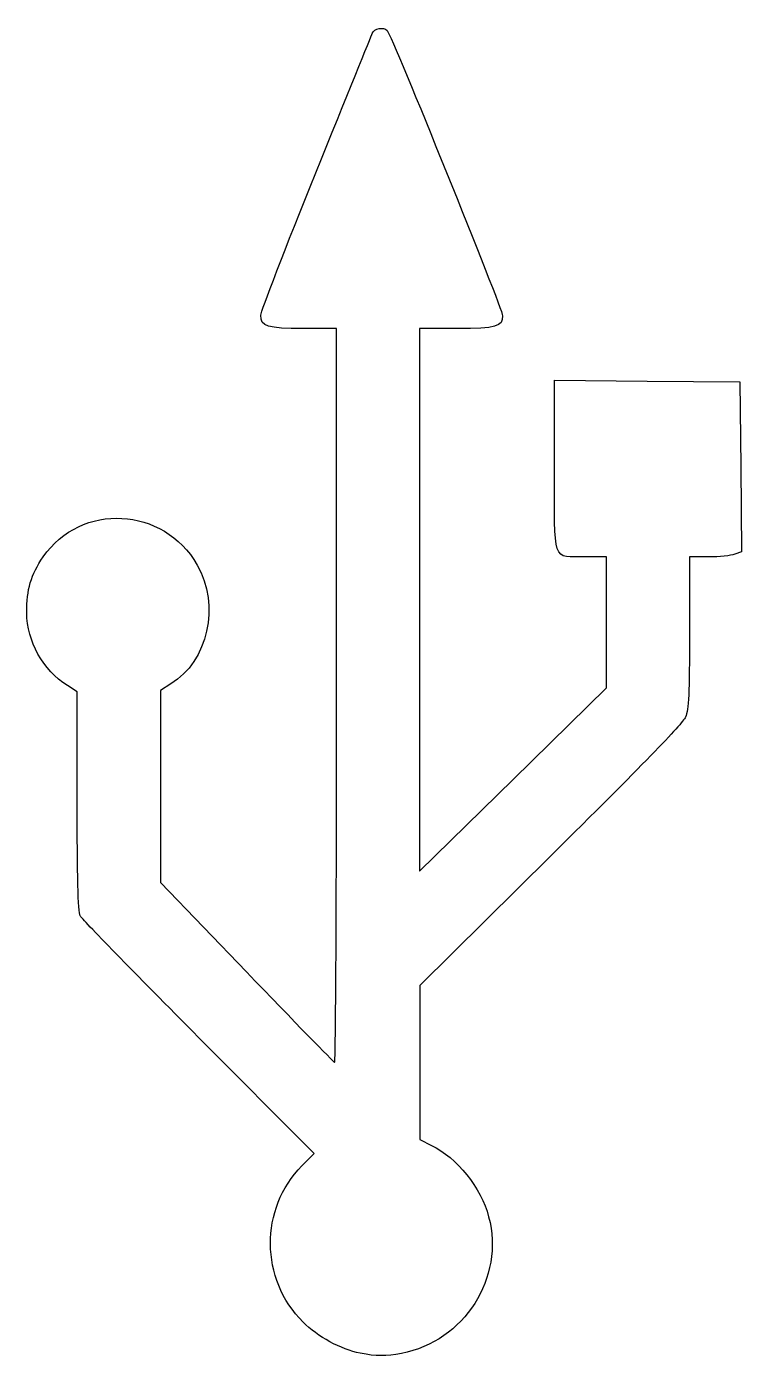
# Model space of a CAD drawing. Header units: millimetres. Extents: x 0 to 8.1, y 0 to 15.
import ezdxf

# ---------------------------------------------------------------- set-up
doc = ezdxf.new("R2010")
doc.units = ezdxf.units.MM
doc.layers.add('Capa_1', color=7, linetype='CONTINUOUS')

msp = doc.modelspace()

# ---------------------------------------------------------------- linework, layer by layer
at = {"layer": 'Capa_1', "color": 7}
for points in [[(3.50264, 7.45632), (3.50264, 11.6081), (3.12703, 11.6081)], [(4.8641, 11.60805), (4.441, 11.60805), (4.441, 8.54136), (4.441, 5.47467), (5.49665, 6.51016), (6.55232, 7.54565), (6.55232, 8.28659), (6.55232, 9.02755), (6.3158, 9.02755)], [(5.96584, 10.05528), (5.96584, 11.02232), (7.01417, 11.01432), (8.0625, 11.00632), (8.0705, 10.04539), (8.0785, 9.08446), (8.0029, 9.05576)], [(7.70926, 9.02706), (7.49124, 9.02706), (7.49124, 8.17572)], [(0.57025, 6.26884), (0.57025, 7.50199), (0.45904, 7.57219)], [(1.62969, 7.59072), (1.51018, 7.51742), (1.51027, 6.43243), (1.51036, 5.34745), (2.4836, 4.33577)], [(5.9213, 5.64589), (4.44158, 4.18339), (4.44158, 3.31213), (4.44158, 2.44087), (4.57531, 2.37587)], [(3.11114, 2.14519), (3.25035, 2.28588), (1.94269, 3.59672)], [(3.7703, 0.02648), (3.76974, 0.02754)]]:
    msp.add_lwpolyline(points, dxfattribs=at)
for points in [[(3.26791, 13.3681), (3.61057, 14.21452), (3.89714, 14.92303), (3.90475, 14.94258)], [(3.90475, 14.94258), (3.92675, 14.99928), (4.03283, 15.02008), (4.07543, 14.97598)], [(4.07543, 14.97598), (4.12413, 14.92568), (5.37937, 11.82217), (5.37937, 11.75212)], [(2.64491, 11.75757), (2.64491, 11.79687), (2.92527, 12.52169), (3.26791, 13.3681)], [(3.12703, 11.6081), (2.71875, 11.6081), (2.64491, 11.631), (2.64491, 11.75757)], [(5.37937, 11.75212), (5.37937, 11.62742), (5.31007, 11.60805), (4.8641, 11.60805)], [(6.3158, 9.02755), (5.9334, 9.02755), (5.96584, 8.93225), (5.96584, 10.05528)], [(0.1852, 9.02585), (0.61308, 9.64721), (1.54808, 9.59851), (1.92761, 8.93515)], [(0, 8.3971), (-0.002, 8.65895), (0.0475, 8.82589), (0.1852, 9.02585)], [(8.0029, 9.05576), (7.9613, 9.03996), (7.82917, 9.02706), (7.70926, 9.02706)], [(1.92761, 8.93515), (2.18757, 8.48076), (2.04708, 7.84676), (1.62969, 7.59072)], [(0.45904, 7.57219), (0.18223, 7.74694), (0.00208, 8.07066), (0, 8.3971)], [(7.49124, 8.17572), (7.49124, 7.47576), (7.48324, 7.30518), (7.44614, 7.21639)], [(3.47974, 3.31432), (3.49234, 3.30932), (3.50264, 5.17285), (3.50264, 7.45632)], [(7.44614, 7.21639), (7.41514, 7.14199), (6.93981, 6.65255), (5.9213, 5.64589)], [(0.60265, 4.97162), (0.58055, 5.01532), (0.57025, 5.42719), (0.57025, 6.26884)], [(1.94269, 3.59672), (1.22348, 4.31769), (0.62045, 4.93639), (0.60265, 4.97162)], [(2.4836, 4.33577), (3.01888, 3.77935), (3.46714, 3.3197), (3.47974, 3.31432)], [(4.57531, 2.37587), (4.86254, 2.23632), (5.13417, 1.89743), (5.2214, 1.5698)], [(3.12284, 0.37842), (2.63636, 0.86491), (2.63109, 1.66007), (3.11114, 2.14519)], [(5.2214, 1.5698), (5.40507, 0.8799), (4.94528, 0.15905), (4.23572, 0.02448)], [(3.76974, 0.02754), (3.55054, 0.07054), (3.2886, 0.21267), (3.12284, 0.37842)], [(4.23572, 0.02448), (4.05844, -0.00912), (3.95132, -0.00852), (3.7703, 0.02648)]]:
    msp.add_open_spline(points, degree=3, dxfattribs=at)

doc.saveas('drawing.dxf')
